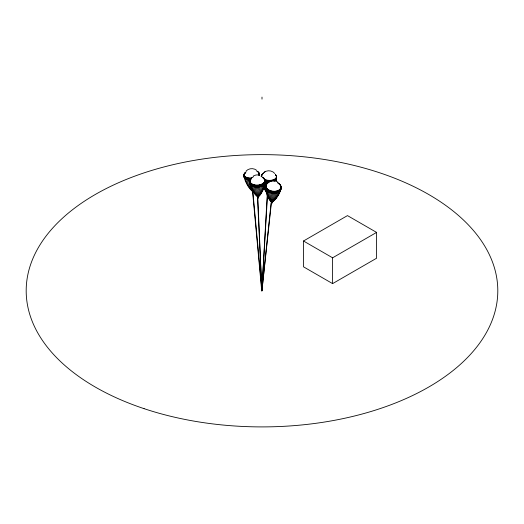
<?xml version="1.0" encoding="UTF-8"?>
<svg xmlns="http://www.w3.org/2000/svg" width="524" height="524" viewBox="0 0 524 524"><rect width="100%" height="100%" fill="white"/><g stroke="black" fill="none" stroke-linecap="round" stroke-linejoin="round"><path stroke-width="0.79" d="M258.424 197.889C257.546 197.594 258.62 196.814 257.86 197.843M258.325 197.338L257.86 197.352M267.502 195.033L261.862 290.964L267.24 194.987M271.439 202.958C272.067 202.107 270.856 202.703 272.008 202.847M271.74 202.454C271.753 201.537 271.818 203.043 271.478 202.546M258.155 197.62C257.638 197.581 258.476 196.441 257.873 197.568M271.943 202.572L271.661 202.834M271.805 202.598L271.484 202.506M271.386 202.827L261.935 290.512L271.124 202.808M253.302 192.531L253.465 192.249M257.788 197.64L261.758 288.842L257.526 197.646M271.419 203.07L271.93 203.174M271.917 203.168L271.537 202.67M261.993 290.899L252.935 192.557M253.485 191.928L253.007 192.249L253.472 192.387M253.033 192.537L253.4 192.478M246.097 171.04C248.815 168.132 253.623 167.824 256.708 170.339M274.799 173.483C272.107 170.267 266.919 169.815 263.729 172.573L264.286 172.206M264.705 171.931L265.17 171.63M258.443 197.895L258.103 198.02M303.494 241.001L347.478 215.606L376.586 232.414L376.586 258.227L332.602 283.622L303.494 266.814L303.494 241.001L332.602 257.808L376.586 232.414M253.321 176.012L255.948 174.99L258.47 174.918M253.4 192.334L253.243 192.55M253.347 191.817L252.928 191.967L253.315 192.341M276.436 181.324L277.956 182.214M252.673 192.577L261.712 290.82M332.602 257.808L332.602 283.622M262 97.097L262 99.115M258.28 172.35A7.696 3.917 -5.3 0 1 259.026 175.285M250.931 178.717A7.696 3.917 -5.3 0 1 244.99 173.228M258.234 172.167A7.663 3.904 -5.3 0 1 258.974 175.088M251.579 178.481A7.663 3.904 -5.3 0 1 245.003 173.051M259.079 173.431A7.722 3.93 -5.3 0 1 259.066 175.475M250.95 178.92A7.722 3.93 -5.3 0 1 244.99 173.411M250.983 179.319A7.749 3.95 -5.3 0 1 244.217 174.793M259.144 173.804A7.749 3.95 -5.3 0 1 259.4 174.813M250.963 179.123A7.736 3.943 -5.3 0 1 244.21 174.603M259.118 173.614A7.736 3.943 -5.3 0 1 259.373 174.623M249.686 179.667A7.755 3.95 -5.3 0 1 244.249 175.173M259.183 174.184A7.755 3.95 -5.3 0 1 259.439 175.193M249.666 179.477A7.755 3.95 -5.3 0 1 244.23 174.983M259.164 173.994A7.755 3.95 -5.3 0 1 259.426 175.003M256.976 171.269A7.624 3.884 -5.3 0 1 258.922 174.898M251.566 178.278A7.624 3.884 -5.3 0 1 245.022 172.868M249.706 179.85A7.742 3.943 -5.3 0 1 244.276 175.363M259.19 174.374A7.742 3.943 -5.3 0 1 259.452 175.383M256.93 171.099A7.578 3.858 -5.3 0 1 258.863 174.708M251.546 178.068A7.578 3.858 -5.3 0 1 244.584 176.136A7.578 3.858 -5.3 0 1 246.247 171.807M253.387 191.509A1.061 0.544 -5.3 0 1 252.195 191.332A1.061 0.544 -5.3 0 1 252.372 190.671M249.725 180.033A7.729 3.937 -5.3 0 1 244.308 175.56M249.752 180.21A7.709 3.923 -5.3 0 1 244.348 175.75M249.778 180.387A7.677 3.91 -5.3 0 1 244.394 175.94M252.987 190.736A2.063 1.048 -5.3 0 1 251.016 189.537M251.743 188.889A3.838 1.958 -5.3 0 1 249.051 186.668M251.409 187.867A4.624 2.351 -5.3 0 1 248.166 185.188M252.09 189.845A2.987 1.52 -5.3 0 1 249.896 188.522M249.391 181.723A7.369 3.753 -5.3 0 1 244.577 178.501M250.243 183.118A6.976 3.557 -5.3 0 1 245.108 180.014M250.505 184.396A6.504 3.314 -5.3 0 1 245.717 181.501M250.786 185.614A5.954 3.033 -5.3 0 1 246.404 182.968M251.088 186.773A5.325 2.712 -5.3 0 1 247.171 184.402M264.535 185.352A6.976 4.225 -2.6 0 1 257.566 189.78A6.976 4.225 -2.6 0 1 250.59 185.758M262.793 177.649A7.696 4.664 -2.6 0 1 263.258 183.931A7.696 4.664 -2.6 0 1 252.954 185.051A7.696 4.664 -2.6 0 1 250.701 178.966M262.766 177.492A7.663 4.644 -2.6 0 1 263.225 183.747A7.663 4.644 -2.6 0 1 252.968 184.861A7.663 4.644 -2.6 0 1 250.721 178.802M263.637 188.182A5.954 3.609 -2.6 0 1 258.47 191.915A5.954 3.609 -2.6 0 1 251.939 189.459M261.705 192.282A3.838 2.325 -2.6 0 1 257.873 194.725A3.838 2.325 -2.6 0 1 254.029 192.504M264.882 180.551A7.755 4.696 -2.6 0 1 258.417 186.616A7.755 4.696 -2.6 0 1 249.653 182.208M264.882 180.734A7.742 4.69 -2.6 0 1 258.424 186.786A7.742 4.69 -2.6 0 1 249.666 182.385M264.823 179.856A7.722 4.677 -2.6 0 1 256.367 185.948A7.722 4.677 -2.6 0 1 250.688 179.136M262.727 177.335A7.624 4.618 -2.6 0 1 262.734 183.865A7.624 4.618 -2.6 0 1 251.965 184.179A7.624 4.618 -2.6 0 1 251.959 177.643M264.875 180.374A7.755 4.696 -2.6 0 1 258.411 186.439A7.755 4.696 -2.6 0 1 249.64 182.031M264.843 181.271A7.677 4.651 -2.6 0 1 258.437 187.278A7.677 4.651 -2.6 0 1 249.758 182.909M263.906 185.765A6.504 3.943 -2.6 0 1 258.476 190.847A6.504 3.943 -2.6 0 1 251.127 187.153M264.869 180.204A7.749 4.696 -2.6 0 1 257.389 186.328A7.749 4.696 -2.6 0 1 249.902 180.629M264.849 180.027A7.736 4.69 -2.6 0 1 257.382 186.144A7.736 4.69 -2.6 0 1 249.909 180.459M264.862 183.917A7.369 4.461 -2.6 0 1 257.5 188.594A7.369 4.461 -2.6 0 1 250.138 184.343M260.808 193.133A2.987 1.808 -2.6 0 1 258.319 195.472A2.987 1.808 -2.6 0 1 254.946 193.775M264.862 181.088A7.709 4.67 -2.6 0 1 258.437 187.12A7.709 4.67 -2.6 0 1 249.725 182.738M262.269 190.219A4.624 2.797 -2.6 0 1 258.417 193.834A4.624 2.797 -2.6 0 1 253.19 191.208M264.875 180.911A7.729 4.683 -2.6 0 1 258.43 186.957A7.729 4.683 -2.6 0 1 249.693 182.562M261.673 176.693A7.578 4.592 -2.6 0 1 262.852 183.577A7.578 4.592 -2.6 0 1 251.402 183.603A7.578 4.592 -2.6 0 1 253.551 176.712M262.891 188.745A5.325 3.229 -2.6 0 1 258.45 192.911A5.325 3.229 -2.6 0 1 252.43 189.878M259.976 194.568A2.063 1.251 -2.6 0 1 257.985 196.199A2.063 1.251 -2.6 0 1 255.994 194.679M259.066 196.31A1.061 0.642 -2.6 0 1 257.762 196.801A1.061 0.642 -2.6 0 1 257.015 196.035M276.587 177.21A7.696 4.113 3.3 0 1 265.052 180.302M261.221 176.575A7.696 4.113 3.3 0 1 262.249 174.558M275.545 174.931A7.663 4.1 3.3 0 1 274.321 179.83A7.663 4.1 3.3 0 1 265.079 180.099M261.26 176.392A7.663 4.1 3.3 0 1 262.288 174.381M276.593 178.147A7.755 4.146 3.3 0 1 274.321 180.99M268.838 181.979A7.755 4.146 3.3 0 1 264.967 181.265M276.574 178.337A7.742 4.14 3.3 0 1 274.301 181.173M268.832 182.162A7.742 4.14 3.3 0 1 264.961 181.448M276.6 177.4A7.722 4.127 3.3 0 1 271.517 181.075M270.882 181.153A7.722 4.127 3.3 0 1 265.026 180.498M261.443 175.697A7.722 4.127 3.3 0 1 262.216 174.734M275.519 174.754A7.624 4.074 3.3 0 1 274.301 179.634A7.624 4.074 3.3 0 1 265.111 179.896M261.312 176.208A7.624 4.074 3.3 0 1 263.546 173.411M276.607 177.964A7.755 4.146 3.3 0 1 274.334 180.806M268.851 181.795A7.755 4.146 3.3 0 1 264.98 181.075M276.476 178.894A7.677 4.107 3.3 0 1 275.441 180.904M268.131 182.64A7.677 4.107 3.3 0 1 264.967 181.979M276.351 176.693A7.749 4.146 3.3 0 1 273.299 181.035M270.862 181.546A7.749 4.146 3.3 0 1 264.993 180.885M276.351 176.503A7.736 4.14 3.3 0 1 272.735 181.016M270.875 181.35A7.736 4.14 3.3 0 1 265.006 180.695M261.417 175.881A7.736 4.14 3.3 0 1 262.19 174.918M276.515 178.71A7.709 4.12 3.3 0 1 275.48 180.728M268.805 182.516A7.709 4.12 3.3 0 1 264.961 181.802M276.548 178.527A7.729 4.133 3.3 0 1 275.506 180.551M268.819 182.339A7.729 4.133 3.3 0 1 264.961 181.625M275.493 174.584A7.578 4.054 3.3 0 1 273.79 179.647A7.578 4.054 3.3 0 1 264.063 179.241M261.365 176.025A7.578 4.054 3.3 0 1 263.592 173.248M266.808 183.832A7.369 3.943 3.3 0 1 265.033 183.367M275.827 179.378A7.369 3.943 3.3 0 1 275.827 181.415M266.244 185.024A6.976 3.734 3.3 0 1 265.137 184.703M266.644 191.568A2.987 1.598 3.3 0 1 265.557 189.341M266.29 190.579A3.838 2.057 3.3 0 1 264.378 188.719M265.982 189.524A4.624 2.469 3.3 0 1 263.834 187.933M265.714 188.404A5.325 2.849 3.3 0 1 263.769 187.278M265.478 187.225A5.954 3.183 3.3 0 1 264.253 186.668M266.605 192.301A2.063 1.1 3.3 0 1 266.002 191.502M266.958 192.989A1.061 0.57 3.3 0 1 266.958 192.694M279.868 191.673A6.976 4.461 6.1 0 1 272.893 195.701A6.976 4.461 6.1 0 1 265.963 190.775M280.785 186.144A7.696 4.926 6.1 0 1 272.342 191.777A7.696 4.926 6.1 0 1 266.742 184.048M278.807 183.649A7.663 4.899 6.1 0 1 279.22 190.317A7.663 4.899 6.1 0 1 268.989 190.52A7.663 4.899 6.1 0 1 266.788 183.891M278.565 194.299A5.954 3.812 6.1 0 1 271.838 197.653A5.954 3.812 6.1 0 1 266.899 192.557M276.043 198.046A3.838 2.456 6.1 0 1 271.707 200.214A3.838 2.456 6.1 0 1 268.524 196.926M280.753 186.989A7.755 4.958 6.1 0 1 272.244 192.662A7.755 4.958 6.1 0 1 266.598 184.874M280.726 187.16A7.742 4.958 6.1 0 1 273.24 192.93A7.742 4.958 6.1 0 1 265.812 186.19M280.792 186.315A7.722 4.939 6.1 0 1 272.323 191.961A7.722 4.939 6.1 0 1 266.703 184.206M277.786 182.883A7.624 4.88 6.1 0 1 279.351 190.029A7.624 4.88 6.1 0 1 268.34 189.937A7.624 4.88 6.1 0 1 268.052 182.804M280.772 186.819A7.755 4.965 6.1 0 1 272.264 192.491A7.755 4.965 6.1 0 1 266.618 184.703M280.609 187.671A7.677 4.913 6.1 0 1 273.181 193.395A7.677 4.913 6.1 0 1 265.825 186.714M279.253 192.996A6.504 4.159 6.1 0 1 272.749 196.755A6.504 4.159 6.1 0 1 266.29 192.157M280.785 186.649A7.749 4.958 6.1 0 1 272.284 192.321A7.749 4.958 6.1 0 1 266.637 184.533M280.792 186.478A7.736 4.952 6.1 0 1 272.303 192.144A7.736 4.952 6.1 0 1 266.67 184.369M280.406 190.33A7.369 4.716 6.1 0 1 272.08 194.476A7.369 4.716 6.1 0 1 265.976 188.168M275.061 199.238A2.987 1.913 6.1 0 1 272.074 200.961A2.987 1.913 6.1 0 1 269.107 198.851M280.654 187.5A7.709 4.932 6.1 0 1 273.201 193.245A7.709 4.932 6.1 0 1 265.812 186.537M276.796 197.587A4.624 2.954 6.1 0 1 271.144 199.317A4.624 2.954 6.1 0 1 267.908 195.478M280.694 187.33A7.729 4.945 6.1 0 1 273.22 193.094A7.729 4.945 6.1 0 1 265.812 186.367M277.772 182.738A7.578 4.847 6.1 0 1 279.05 190.042A7.578 4.847 6.1 0 1 267.764 189.308A7.578 4.847 6.1 0 1 269.113 182.182M272.749 201.151A1.061 0.681 6.1 0 1 272.434 202.035A1.061 0.681 6.1 0 1 271.013 201.819A1.061 0.681 6.1 0 1 271.085 200.902M277.799 195.576A5.325 3.406 6.1 0 1 272.473 198.655A5.325 3.406 6.1 0 1 267.181 194.895M274.006 200.384A2.063 1.317 6.1 0 1 271.681 201.55A2.063 1.317 6.1 0 1 269.971 199.782M144.1 408.668A235.8 136.135 0 0 0 497.8 290.768A235.8 136.135 0 0 0 144.1 172.868A235.8 136.135 0 0 0 144.1 408.668"/></g></svg>
